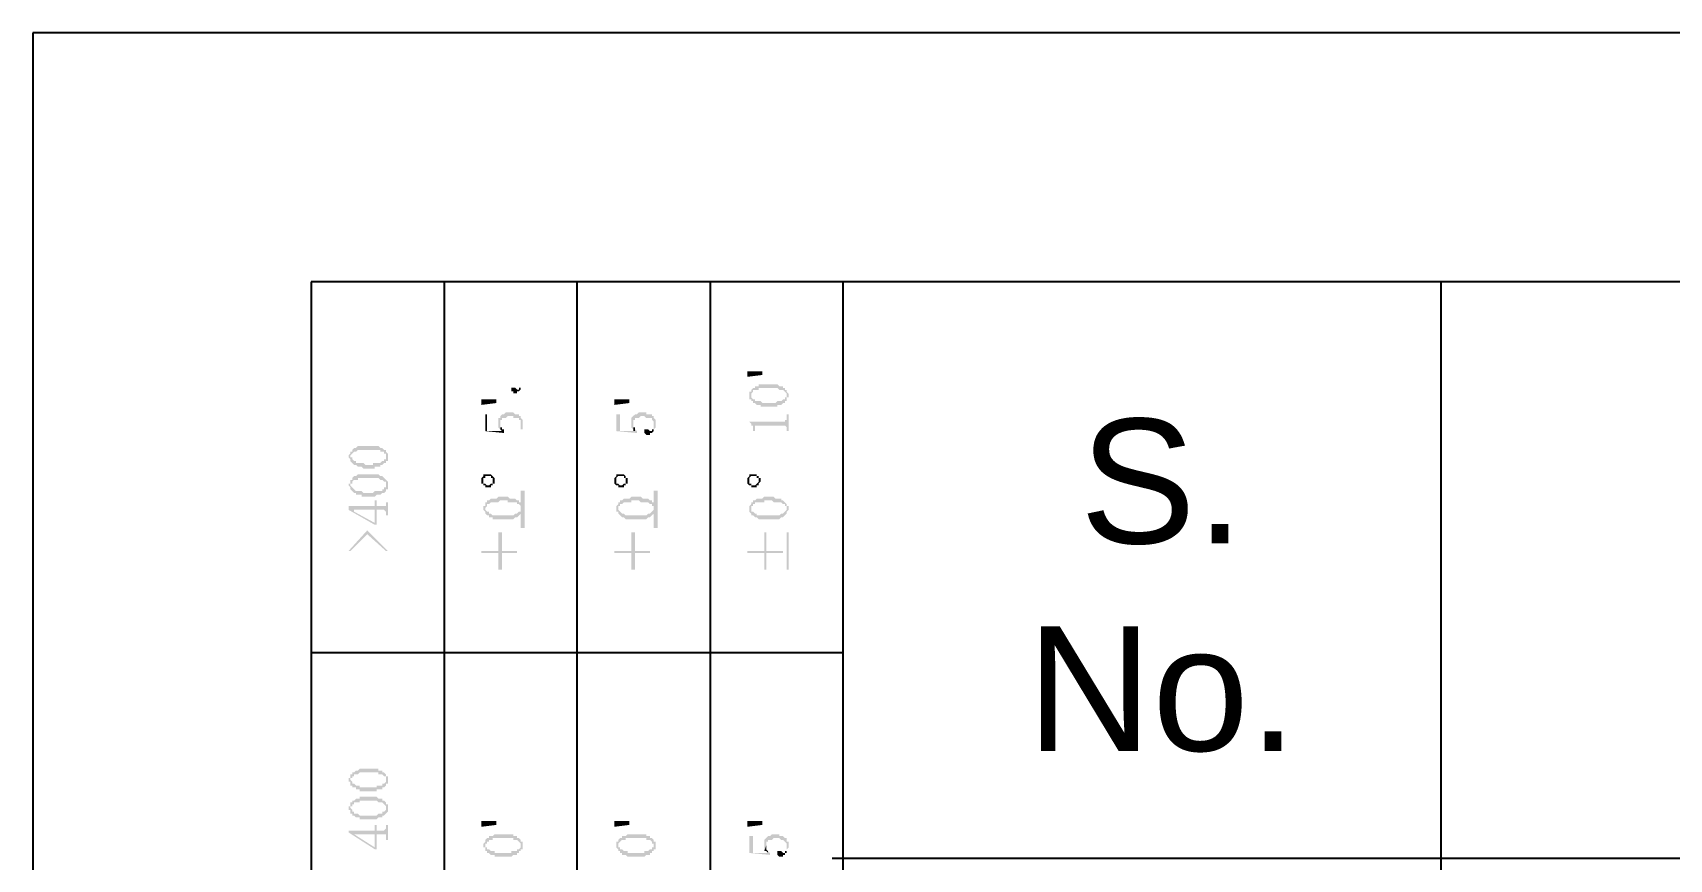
# Model space of a CAD drawing. Header units: millimetres. Extents: x 7018 to 13530, y 4187 to 5692.
# Drawn here: x 8881.97 to 8921.4, y 4802 to 4821.92 of the extents above; entities that cross this region are included whole.
import ezdxf

# ---------------------------------------------------------------- set-up
doc = ezdxf.new("R2010")
doc.units = ezdxf.units.MM
doc.styles.get("Standard").update_dxf_attribs({"font": 'arial.ttf'})

msp = doc.modelspace()

# ---------------------------------------------------------------- hatches: boundary and pattern name
at = {"transparency": 33554559}
for points in [[(8893.505, 4813.32), (8893.505, 4813.275), (8893.55, 4813.275), (8893.55, 4813.23), (8893.64, 4813.23), (8893.64, 4813.275), (8893.685, 4813.275), (8893.73, 4813.32), (8893.73, 4813.501), (8893.73, 4813.411), (8893.73, 4813.365), (8893.685, 4813.365), (8893.685, 4813.32), (8893.64, 4813.32), (8893.595, 4813.365), (8893.505, 4813.365)], [(8899.191, 4813.761), (8899.552, 4813.761), (8899.552, 4813.671), (8899.191, 4813.626)], [(8899.236, 4813.174), (8899.236, 4813.129), (8899.236, 4813.084), (8899.281, 4813.084), (8899.281, 4813.039), (8899.281, 4813.174), (8899.281, 4813.219), (8899.281, 4813.219), (8899.327, 4813.264), (8899.327, 4813.31), (8899.462, 4813.31), (8899.462, 4813.355), (8899.913, 4813.355), (8899.958, 4813.31), (8900.049, 4813.31), (8900.094, 4813.264), (8900.094, 4813.264), (8900.139, 4813.219), (8900.139, 4813.174), (8900.139, 4813.31), (8900.094, 4813.31), (8900.094, 4813.355), (8900.049, 4813.355), (8900.049, 4813.4), (8899.958, 4813.4), (8899.913, 4813.445), (8899.462, 4813.445), (8899.462, 4813.4), (8899.372, 4813.4), (8899.372, 4813.355), (8899.327, 4813.355), (8899.281, 4813.31), (8899.281, 4813.264), (8899.236, 4813.264), (8899.236, 4813.219), (8899.236, 4813.219)], [(8899.281, 4813.039), (8899.327, 4813.039), (8899.327, 4812.994), (8899.372, 4812.994), (8899.417, 4812.949), (8899.507, 4812.949), (8899.507, 4812.903), (8899.913, 4812.903), (8899.913, 4812.949), (8900.004, 4812.949), (8900.049, 4812.994), (8900.094, 4812.994), (8900.094, 4813.039), (8900.139, 4813.039), (8900.139, 4813.084), (8900.139, 4813.129), (8900.184, 4813.129), (8900.184, 4813.174), (8900.184, 4813.219), (8900.184, 4813.219), (8900.139, 4813.264), (8900.139, 4813.31), (8900.139, 4813.174), (8900.139, 4813.129), (8900.094, 4813.129), (8900.094, 4813.084), (8900.049, 4813.084), (8900.004, 4813.039), (8899.913, 4813.039), (8899.868, 4812.994), (8899.552, 4812.994), (8899.507, 4813.039), (8899.372, 4813.039), (8899.372, 4813.084), (8899.327, 4813.084), (8899.281, 4813.129), (8899.281, 4813.174), (8899.281, 4813.174)], [(8892.782, 4813.084), (8893.144, 4813.084), (8893.144, 4812.994), (8892.782, 4812.949)], [(8892.873, 4812.723), (8892.873, 4812.317), (8893.324, 4812.272), (8893.324, 4812.317), (8893.324, 4812.362), (8893.279, 4812.317), (8892.918, 4812.317), (8892.918, 4812.723)], [(8893.189, 4812.542), (8893.189, 4812.452), (8893.189, 4812.407), (8893.189, 4812.407), (8893.234, 4812.362), (8893.234, 4812.497), (8893.234, 4812.588), (8893.279, 4812.588), (8893.279, 4812.633), (8893.369, 4812.633), (8893.414, 4812.678), (8893.55, 4812.678), (8893.55, 4812.633), (8893.685, 4812.633), (8893.685, 4812.588), (8893.73, 4812.588), (8893.73, 4812.542), (8893.73, 4812.497), (8893.73, 4812.362), (8893.775, 4812.362), (8893.775, 4812.407), (8893.775, 4812.497), (8893.775, 4812.542), (8893.775, 4812.588), (8893.73, 4812.633), (8893.73, 4812.678), (8893.685, 4812.678), (8893.685, 4812.723), (8893.595, 4812.723), (8893.55, 4812.768), (8893.369, 4812.768), (8893.324, 4812.723), (8893.279, 4812.723), (8893.234, 4812.678), (8893.234, 4812.633), (8893.189, 4812.633), (8893.189, 4812.588)], [(8895.987, 4813.084), (8896.348, 4813.084), (8896.348, 4812.994), (8895.987, 4812.949)], [(8896.032, 4812.723), (8896.032, 4812.317), (8896.528, 4812.272), (8896.528, 4812.317), (8896.528, 4812.317), (8896.483, 4812.362), (8896.483, 4812.317), (8896.122, 4812.317), (8896.122, 4812.723)], [(8896.393, 4812.542), (8896.393, 4812.452), (8896.393, 4812.407), (8896.393, 4812.407), (8896.438, 4812.362), (8896.438, 4812.497), (8896.438, 4812.588), (8896.483, 4812.588), (8896.483, 4812.633), (8896.574, 4812.633), (8896.619, 4812.678), (8896.709, 4812.678), (8896.754, 4812.633), (8896.889, 4812.633), (8896.889, 4812.588), (8896.889, 4812.588), (8896.935, 4812.542), (8896.935, 4812.497), (8896.935, 4812.362), (8896.935, 4812.362), (8896.98, 4812.407), (8896.98, 4812.497), (8896.98, 4812.542), (8896.98, 4812.588), (8896.935, 4812.633), (8896.935, 4812.678), (8896.889, 4812.678), (8896.889, 4812.723), (8896.754, 4812.723), (8896.754, 4812.768), (8896.574, 4812.768), (8896.528, 4812.723), (8896.483, 4812.723), (8896.438, 4812.678), (8896.438, 4812.678), (8896.393, 4812.633), (8896.393, 4812.588)], [(8899.236, 4812.542), (8899.236, 4812.542), (8899.281, 4812.497), (8899.281, 4812.452), (8899.327, 4812.452), (8899.327, 4812.407), (8899.327, 4812.317), (8899.372, 4812.317), (8899.372, 4812.407), (8899.372, 4812.452), (8900.094, 4812.452), (8900.139, 4812.407), (8900.139, 4812.317), (8900.184, 4812.317), (8900.184, 4812.723), (8900.139, 4812.723), (8900.139, 4812.633), (8900.139, 4812.588), (8900.094, 4812.588), (8900.094, 4812.542), (8900.049, 4812.542)], [(8893.234, 4812.362), (8893.234, 4812.362), (8893.279, 4812.317), (8893.279, 4812.317), (8893.324, 4812.362), (8893.279, 4812.362), (8893.279, 4812.407), (8893.234, 4812.407), (8893.234, 4812.452), (8893.234, 4812.497)], [(8896.438, 4812.362), (8896.438, 4812.317), (8896.483, 4812.317), (8896.483, 4812.362), (8896.483, 4812.407), (8896.438, 4812.407), (8896.438, 4812.452), (8896.438, 4812.497)], [(8896.709, 4812.317), (8896.709, 4812.272), (8896.709, 4812.272), (8896.754, 4812.226), (8896.844, 4812.226), (8896.844, 4812.272), (8896.889, 4812.272), (8896.935, 4812.317), (8896.935, 4812.497), (8896.935, 4812.407), (8896.935, 4812.362), (8896.889, 4812.362), (8896.889, 4812.317), (8896.844, 4812.317), (8896.799, 4812.362), (8896.709, 4812.362)], [(8889.578, 4811.685), (8889.578, 4811.685), (8889.623, 4811.64), (8889.623, 4811.595), (8889.623, 4811.73), (8889.623, 4811.73), (8889.668, 4811.775), (8889.668, 4811.775), (8889.713, 4811.82), (8889.759, 4811.82), (8889.804, 4811.865), (8890.345, 4811.865), (8890.345, 4811.82), (8890.436, 4811.82), (8890.436, 4811.775), (8890.481, 4811.775), (8890.481, 4811.73), (8890.481, 4811.685), (8890.481, 4811.865), (8890.436, 4811.865), (8890.39, 4811.911), (8890.345, 4811.911), (8890.3, 4811.956), (8889.804, 4811.956), (8889.759, 4811.911), (8889.713, 4811.911), (8889.668, 4811.865), (8889.668, 4811.82), (8889.623, 4811.82), (8889.623, 4811.775), (8889.623, 4811.775), (8889.578, 4811.73)], [(8889.623, 4811.595), (8889.668, 4811.549), (8889.668, 4811.549), (8889.713, 4811.504), (8889.759, 4811.504), (8889.804, 4811.459), (8889.894, 4811.459), (8889.939, 4811.414), (8890.21, 4811.414), (8890.21, 4811.459), (8890.345, 4811.459), (8890.345, 4811.504), (8890.39, 4811.504), (8890.436, 4811.549), (8890.481, 4811.549), (8890.481, 4811.595), (8890.526, 4811.595), (8890.526, 4811.64), (8890.526, 4811.685), (8890.526, 4811.73), (8890.526, 4811.775), (8890.526, 4811.775), (8890.481, 4811.82), (8890.481, 4811.685), (8890.481, 4811.64), (8890.436, 4811.64), (8890.436, 4811.595), (8890.39, 4811.595), (8890.345, 4811.549), (8890.165, 4811.549), (8890.165, 4811.504), (8889.984, 4811.504), (8889.939, 4811.549), (8889.759, 4811.549), (8889.759, 4811.595), (8889.713, 4811.595), (8889.668, 4811.64), (8889.668, 4811.685), (8889.623, 4811.685)], [(8889.578, 4811.008), (8889.578, 4811.008), (8889.623, 4810.963), (8889.623, 4810.918), (8889.623, 4811.008), (8889.623, 4811.053), (8889.668, 4811.053), (8889.668, 4811.098), (8889.668, 4811.098), (8889.713, 4811.143), (8889.804, 4811.143), (8889.804, 4811.188), (8890.3, 4811.188), (8890.345, 4811.143), (8890.39, 4811.143), (8890.436, 4811.098), (8890.481, 4811.098), (8890.481, 4811.053), (8890.481, 4811.008), (8890.481, 4811.143), (8890.481, 4811.143), (8890.436, 4811.188), (8890.436, 4811.188), (8890.39, 4811.234), (8890.345, 4811.234), (8890.3, 4811.279), (8889.804, 4811.279), (8889.759, 4811.234), (8889.713, 4811.234), (8889.668, 4811.188), (8889.668, 4811.143), (8889.623, 4811.143), (8889.623, 4811.098), (8889.623, 4811.053), (8889.578, 4811.053)], [(8889.623, 4810.918), (8889.668, 4810.872), (8889.668, 4810.872), (8889.713, 4810.827), (8889.759, 4810.827), (8889.759, 4810.782), (8889.894, 4810.782), (8889.894, 4810.737), (8890.21, 4810.737), (8890.255, 4810.782), (8890.345, 4810.782), (8890.39, 4810.827), (8890.436, 4810.827), (8890.481, 4810.872), (8890.481, 4810.918), (8890.526, 4810.918), (8890.526, 4810.963), (8890.526, 4811.008), (8890.526, 4811.053), (8890.526, 4811.098), (8890.526, 4811.098), (8890.481, 4811.143), (8890.481, 4811.008), (8890.481, 4810.963), (8890.436, 4810.963), (8890.436, 4810.918), (8890.39, 4810.918), (8890.39, 4810.872), (8890.21, 4810.872), (8890.165, 4810.827), (8889.939, 4810.827), (8889.894, 4810.872), (8889.759, 4810.872), (8889.713, 4810.918), (8889.713, 4810.918), (8889.668, 4810.963), (8889.668, 4810.963), (8889.623, 4811.008), (8889.623, 4811.008)], [(8892.782, 4811.143), (8892.782, 4811.098), (8892.782, 4811.053), (8892.828, 4811.053), (8892.828, 4811.008), (8892.828, 4811.143), (8892.828, 4811.188), (8892.873, 4811.188), (8892.873, 4811.234), (8893.008, 4811.234), (8893.008, 4811.188), (8893.053, 4811.188), (8893.053, 4811.008), (8893.053, 4811.053), (8893.098, 4811.053), (8893.098, 4811.098), (8893.098, 4811.143), (8893.098, 4811.188), (8893.098, 4811.188), (8893.053, 4811.234), (8893.053, 4811.234), (8893.008, 4811.279), (8892.828, 4811.279), (8892.828, 4811.234), (8892.828, 4811.234), (8892.782, 4811.188), (8892.782, 4811.188)], [(8892.828, 4811.008), (8892.873, 4811.008), (8892.873, 4810.963), (8893.008, 4810.963), (8893.008, 4811.008), (8893.053, 4811.008), (8893.053, 4811.143), (8893.053, 4811.098), (8893.053, 4811.053), (8893.008, 4811.053), (8892.963, 4811.008), (8892.918, 4811.008), (8892.873, 4811.053), (8892.828, 4811.053), (8892.828, 4811.143), (8892.828, 4811.143)], [(8895.987, 4811.143), (8895.987, 4811.098), (8895.987, 4811.053), (8895.987, 4811.053), (8896.032, 4811.008), (8896.032, 4811.143), (8896.032, 4811.188), (8896.032, 4811.188), (8896.077, 4811.234), (8896.213, 4811.234), (8896.213, 4811.188), (8896.258, 4811.188), (8896.258, 4811.008), (8896.258, 4811.053), (8896.303, 4811.053), (8896.303, 4811.098), (8896.303, 4811.143), (8896.303, 4811.188), (8896.258, 4811.188), (8896.258, 4811.234), (8896.258, 4811.234), (8896.213, 4811.279), (8896.032, 4811.279), (8896.032, 4811.234), (8896.032, 4811.234), (8895.987, 4811.188), (8895.987, 4811.188)], [(8896.032, 4811.008), (8896.077, 4811.008), (8896.077, 4810.963), (8896.213, 4810.963), (8896.213, 4811.008), (8896.258, 4811.008), (8896.258, 4811.143), (8896.258, 4811.098), (8896.258, 4811.053), (8896.213, 4811.053), (8896.167, 4811.008), (8896.122, 4811.008), (8896.077, 4811.053), (8896.032, 4811.053), (8896.032, 4811.143), (8896.032, 4811.143)], [(8899.191, 4811.143), (8899.191, 4811.098), (8899.191, 4811.053), (8899.191, 4811.053), (8899.236, 4811.008), (8899.236, 4811.143), (8899.236, 4811.188), (8899.236, 4811.188), (8899.281, 4811.234), (8899.417, 4811.234), (8899.417, 4811.188), (8899.462, 4811.188), (8899.462, 4811.008), (8899.462, 4811.053), (8899.462, 4811.053), (8899.507, 4811.098), (8899.507, 4811.143), (8899.507, 4811.188), (8899.462, 4811.188), (8899.462, 4811.234), (8899.417, 4811.234), (8899.417, 4811.279), (8899.236, 4811.279), (8899.236, 4811.234), (8899.236, 4811.234), (8899.191, 4811.188), (8899.191, 4811.188)], [(8899.236, 4811.008), (8899.281, 4811.008), (8899.281, 4810.963), (8899.417, 4810.963), (8899.417, 4811.008), (8899.462, 4811.008), (8899.462, 4811.143), (8899.462, 4811.098), (8899.462, 4811.098), (8899.417, 4811.053), (8899.417, 4811.053), (8899.372, 4811.008), (8899.281, 4811.008), (8899.281, 4811.053), (8899.236, 4811.053), (8899.236, 4811.143), (8899.236, 4811.143)], [(8892.828, 4810.466), (8892.828, 4810.421), (8892.828, 4810.421), (8892.873, 4810.376), (8892.873, 4810.331), (8892.873, 4810.466), (8892.873, 4810.466), (8892.918, 4810.511), (8892.918, 4810.557), (8892.963, 4810.557), (8893.008, 4810.602), (8893.189, 4810.602), (8893.234, 4810.647), (8893.414, 4810.647), (8893.414, 4810.602), (8893.64, 4810.602), (8893.64, 4810.557), (8893.685, 4810.557), (8893.73, 4810.511), (8893.73, 4810.466), (8893.73, 4810.602), (8893.685, 4810.602), (8893.685, 4810.647), (8893.64, 4810.647), (8893.595, 4810.692), (8893.459, 4810.692), (8893.414, 4810.737), (8893.189, 4810.737), (8893.144, 4810.692), (8893.008, 4810.692), (8892.963, 4810.647), (8892.918, 4810.647), (8892.918, 4810.602), (8892.873, 4810.602), (8892.873, 4810.557), (8892.873, 4810.511), (8892.828, 4810.511)], [(8893.82, 4809.98), (8893.82, 4810.883), (8893.73, 4810.883), (8893.73, 4809.98)], [(8896.032, 4810.466), (8896.032, 4810.421), (8896.032, 4810.376), (8896.077, 4810.376), (8896.077, 4810.331), (8896.077, 4810.466), (8896.077, 4810.511), (8896.122, 4810.511), (8896.122, 4810.557), (8896.167, 4810.557), (8896.213, 4810.602), (8896.393, 4810.602), (8896.393, 4810.647), (8896.574, 4810.647), (8896.619, 4810.602), (8896.799, 4810.602), (8896.844, 4810.557), (8896.889, 4810.557), (8896.889, 4810.511), (8896.935, 4810.511), (8896.935, 4810.466), (8896.935, 4810.602), (8896.889, 4810.602), (8896.889, 4810.647), (8896.844, 4810.647), (8896.799, 4810.692), (8896.664, 4810.692), (8896.619, 4810.737), (8896.393, 4810.737), (8896.348, 4810.692), (8896.213, 4810.692), (8896.167, 4810.647), (8896.122, 4810.647), (8896.122, 4810.602), (8896.077, 4810.602), (8896.077, 4810.557), (8896.077, 4810.557), (8896.032, 4810.511)], [(8897.025, 4809.98), (8897.025, 4810.883), (8896.935, 4810.883), (8896.935, 4809.98)], [(8899.236, 4810.466), (8899.236, 4810.421), (8899.236, 4810.376), (8899.236, 4810.376), (8899.281, 4810.331), (8899.281, 4810.466), (8899.281, 4810.511), (8899.327, 4810.511), (8899.327, 4810.557), (8899.372, 4810.557), (8899.372, 4810.602), (8899.597, 4810.602), (8899.597, 4810.647), (8899.778, 4810.647), (8899.823, 4810.602), (8900.004, 4810.602), (8900.049, 4810.557), (8900.094, 4810.557), (8900.094, 4810.511), (8900.139, 4810.511), (8900.139, 4810.466), (8900.139, 4810.557), (8900.094, 4810.602), (8900.094, 4810.602), (8900.049, 4810.647), (8900.004, 4810.647), (8900.004, 4810.692), (8899.868, 4810.692), (8899.823, 4810.737), (8899.597, 4810.737), (8899.552, 4810.692), (8899.417, 4810.692), (8899.372, 4810.647), (8899.327, 4810.647), (8899.327, 4810.602), (8899.281, 4810.602), (8899.281, 4810.557), (8899.281, 4810.557), (8899.236, 4810.511)], [(8889.578, 4810.511), (8889.578, 4810.421), (8890.21, 4810.06), (8890.255, 4810.06), (8890.255, 4810.421), (8890.436, 4810.421), (8890.481, 4810.376), (8890.481, 4810.286), (8890.526, 4810.286), (8890.526, 4810.602), (8890.481, 4810.602), (8890.481, 4810.557), (8890.481, 4810.511), (8890.255, 4810.511), (8890.255, 4810.647), (8890.21, 4810.647), (8890.21, 4810.105), (8889.713, 4810.376), (8889.713, 4810.421)], [(8889.578, 4810.511), (8889.713, 4810.421), (8890.21, 4810.421), (8890.21, 4810.105), (8890.21, 4810.511)], [(8892.873, 4810.331), (8892.918, 4810.286), (8892.963, 4810.286), (8892.963, 4810.241), (8893.053, 4810.241), (8893.053, 4810.195), (8893.55, 4810.195), (8893.595, 4810.241), (8893.64, 4810.241), (8893.685, 4810.286), (8893.685, 4810.286), (8893.73, 4810.331), (8893.73, 4810.376), (8893.775, 4810.376), (8893.775, 4810.421), (8893.775, 4810.466), (8893.775, 4810.511), (8893.775, 4810.511), (8893.73, 4810.557), (8893.73, 4810.421), (8893.73, 4810.376), (8893.685, 4810.376), (8893.64, 4810.331), (8893.595, 4810.331), (8893.55, 4810.286), (8893.053, 4810.286), (8893.008, 4810.331), (8892.963, 4810.331), (8892.963, 4810.376), (8892.918, 4810.376), (8892.873, 4810.421), (8892.873, 4810.466)], [(8896.077, 4810.331), (8896.122, 4810.286), (8896.122, 4810.286), (8896.167, 4810.241), (8896.213, 4810.241), (8896.258, 4810.195), (8896.754, 4810.195), (8896.799, 4810.241), (8896.844, 4810.241), (8896.889, 4810.286), (8896.889, 4810.286), (8896.935, 4810.331), (8896.935, 4810.376), (8896.98, 4810.376), (8896.98, 4810.421), (8896.98, 4810.466), (8896.98, 4810.511), (8896.98, 4810.511), (8896.935, 4810.557), (8896.935, 4810.421), (8896.935, 4810.421), (8896.889, 4810.376), (8896.889, 4810.376), (8896.844, 4810.331), (8896.799, 4810.331), (8896.754, 4810.286), (8896.258, 4810.286), (8896.213, 4810.331), (8896.167, 4810.331), (8896.122, 4810.376), (8896.122, 4810.376), (8896.077, 4810.421), (8896.077, 4810.466)], [(8899.281, 4810.331), (8899.281, 4810.286), (8899.327, 4810.286), (8899.372, 4810.241), (8899.417, 4810.241), (8899.462, 4810.195), (8899.958, 4810.195), (8900.004, 4810.241), (8900.049, 4810.241), (8900.094, 4810.286), (8900.094, 4810.286), (8900.139, 4810.331), (8900.139, 4810.376), (8900.139, 4810.376), (8900.184, 4810.421), (8900.184, 4810.466), (8900.184, 4810.511), (8900.139, 4810.511), (8900.139, 4810.557), (8900.139, 4810.421), (8900.139, 4810.421), (8900.094, 4810.376), (8900.094, 4810.376), (8900.049, 4810.331), (8900.004, 4810.331), (8899.958, 4810.286), (8899.417, 4810.286), (8899.417, 4810.331), (8899.372, 4810.331), (8899.327, 4810.376), (8899.281, 4810.376), (8899.281, 4810.421), (8899.281, 4810.466)], [(8889.578, 4809.428), (8889.623, 4809.428), (8890.029, 4809.834), (8890.481, 4809.428), (8890.526, 4809.428), (8890.029, 4809.925)], [(8892.782, 4809.428), (8892.782, 4809.383), (8893.189, 4809.383), (8893.189, 4808.977), (8893.279, 4808.977), (8893.279, 4809.383), (8893.64, 4809.383), (8893.64, 4809.428), (8893.279, 4809.428), (8893.279, 4809.88), (8893.189, 4809.88), (8893.189, 4809.428)], [(8895.987, 4809.428), (8895.987, 4809.383), (8896.393, 4809.383), (8896.393, 4808.977), (8896.483, 4808.977), (8896.483, 4809.383), (8896.844, 4809.383), (8896.844, 4809.428), (8896.483, 4809.428), (8896.483, 4809.88), (8896.393, 4809.88), (8896.393, 4809.428)], [(8899.191, 4809.428), (8899.191, 4809.383), (8899.597, 4809.383), (8899.597, 4808.977), (8899.643, 4808.977), (8899.643, 4809.383), (8900.049, 4809.383), (8900.049, 4809.428), (8899.643, 4809.428), (8899.643, 4809.88), (8899.597, 4809.88), (8899.597, 4809.428)], [(8900.184, 4808.977), (8900.184, 4809.88), (8900.139, 4809.88), (8900.139, 4808.977)], [(8889.578, 4803.911), (8889.578, 4803.866), (8889.623, 4803.866), (8889.623, 4803.82), (8889.623, 4803.775), (8889.623, 4803.911), (8889.623, 4803.956), (8889.668, 4803.956), (8889.668, 4804.001), (8889.713, 4804.001), (8889.713, 4804.046), (8889.804, 4804.046), (8889.849, 4804.091), (8890.3, 4804.091), (8890.3, 4804.046), (8890.39, 4804.046), (8890.436, 4804.001), (8890.481, 4804.001), (8890.481, 4803.956), (8890.481, 4803.911), (8890.481, 4804.046), (8890.481, 4804.046), (8890.436, 4804.091), (8890.39, 4804.091), (8890.39, 4804.136), (8890.3, 4804.136), (8890.3, 4804.182), (8889.849, 4804.182), (8889.804, 4804.136), (8889.759, 4804.136), (8889.713, 4804.091), (8889.668, 4804.091), (8889.668, 4804.046), (8889.623, 4804.046), (8889.623, 4804.001), (8889.623, 4803.956), (8889.578, 4803.956)], [(8889.623, 4803.775), (8889.668, 4803.775), (8889.668, 4803.73), (8889.759, 4803.73), (8889.759, 4803.685), (8889.849, 4803.685), (8889.849, 4803.64), (8890.255, 4803.64), (8890.255, 4803.685), (8890.39, 4803.685), (8890.39, 4803.73), (8890.436, 4803.73), (8890.481, 4803.775), (8890.481, 4803.82), (8890.526, 4803.82), (8890.526, 4803.866), (8890.526, 4803.911), (8890.526, 4803.956), (8890.526, 4804.001), (8890.481, 4804.001), (8890.481, 4804.046), (8890.481, 4803.911), (8890.481, 4803.866), (8890.481, 4803.866), (8890.436, 4803.82), (8890.39, 4803.82), (8890.39, 4803.775), (8890.255, 4803.775), (8890.255, 4803.73), (8889.849, 4803.73), (8889.849, 4803.775), (8889.759, 4803.775), (8889.713, 4803.82), (8889.668, 4803.82), (8889.668, 4803.866), (8889.668, 4803.866), (8889.623, 4803.911), (8889.623, 4803.911)], [(8889.578, 4803.234), (8889.578, 4803.189), (8889.623, 4803.189), (8889.623, 4803.143), (8889.623, 4803.098), (8889.623, 4803.234), (8889.623, 4803.279), (8889.668, 4803.279), (8889.668, 4803.324), (8889.713, 4803.324), (8889.713, 4803.369), (8889.849, 4803.369), (8889.849, 4803.414), (8890.255, 4803.414), (8890.3, 4803.369), (8890.39, 4803.369), (8890.436, 4803.324), (8890.436, 4803.324), (8890.481, 4803.279), (8890.481, 4803.234), (8890.481, 4803.369), (8890.481, 4803.369), (8890.436, 4803.414), (8890.39, 4803.414), (8890.39, 4803.459), (8890.3, 4803.459), (8890.255, 4803.505), (8889.849, 4803.505), (8889.849, 4803.459), (8889.759, 4803.459), (8889.713, 4803.414), (8889.668, 4803.414), (8889.668, 4803.369), (8889.623, 4803.369), (8889.623, 4803.324), (8889.623, 4803.279), (8889.578, 4803.279)], [(8889.623, 4803.098), (8889.668, 4803.098), (8889.668, 4803.053), (8889.713, 4803.053), (8889.759, 4803.008), (8889.849, 4803.008), (8889.849, 4802.963), (8890.255, 4802.963), (8890.3, 4803.008), (8890.39, 4803.008), (8890.39, 4803.053), (8890.436, 4803.053), (8890.481, 4803.098), (8890.481, 4803.098), (8890.526, 4803.143), (8890.526, 4803.189), (8890.526, 4803.234), (8890.526, 4803.279), (8890.526, 4803.324), (8890.481, 4803.324), (8890.481, 4803.369), (8890.481, 4803.234), (8890.481, 4803.189), (8890.481, 4803.189), (8890.436, 4803.143), (8890.39, 4803.143), (8890.39, 4803.098), (8890.3, 4803.098), (8890.255, 4803.053), (8889.849, 4803.053), (8889.804, 4803.098), (8889.713, 4803.098), (8889.713, 4803.143), (8889.668, 4803.143), (8889.668, 4803.189), (8889.668, 4803.189), (8889.623, 4803.234), (8889.623, 4803.234)], [(8892.782, 4802.918), (8893.144, 4802.918), (8893.144, 4802.828), (8892.782, 4802.782)], [(8895.987, 4802.918), (8896.348, 4802.918), (8896.348, 4802.828), (8895.987, 4802.782)], [(8899.191, 4802.918), (8899.552, 4802.918), (8899.552, 4802.828), (8899.191, 4802.782)], [(8889.578, 4802.692), (8889.578, 4802.647), (8890.21, 4802.241), (8890.255, 4802.241), (8890.255, 4802.602), (8890.481, 4802.602), (8890.481, 4802.557), (8890.481, 4802.466), (8890.526, 4802.466), (8890.526, 4802.828), (8890.481, 4802.828), (8890.481, 4802.782), (8890.481, 4802.737), (8890.481, 4802.737), (8890.436, 4802.692), (8890.255, 4802.692), (8890.255, 4802.828), (8890.21, 4802.828), (8890.21, 4802.286), (8889.713, 4802.602), (8889.713, 4802.602)], [(8889.578, 4802.692), (8889.713, 4802.602), (8890.21, 4802.602), (8890.21, 4802.286), (8890.21, 4802.692)], [(8892.828, 4802.331), (8892.828, 4802.286), (8892.873, 4802.286), (8892.873, 4802.241), (8892.873, 4802.196), (8892.873, 4802.331), (8892.873, 4802.376), (8892.918, 4802.376), (8892.918, 4802.421), (8892.963, 4802.421), (8892.963, 4802.466), (8893.053, 4802.466), (8893.053, 4802.512), (8893.55, 4802.512), (8893.55, 4802.466), (8893.64, 4802.466), (8893.685, 4802.421), (8893.685, 4802.421), (8893.73, 4802.376), (8893.73, 4802.331), (8893.73, 4802.466), (8893.73, 4802.466), (8893.685, 4802.512), (8893.64, 4802.512), (8893.64, 4802.557), (8893.55, 4802.557), (8893.55, 4802.602), (8893.098, 4802.602), (8893.053, 4802.557), (8892.963, 4802.557), (8892.963, 4802.512), (8892.918, 4802.512), (8892.873, 4802.466), (8892.873, 4802.421), (8892.873, 4802.421), (8892.828, 4802.376), (8892.828, 4802.376)], [(8892.873, 4802.196), (8892.918, 4802.196), (8892.918, 4802.151), (8892.963, 4802.151), (8893.008, 4802.105), (8893.098, 4802.105), (8893.098, 4802.06), (8893.505, 4802.06), (8893.55, 4802.105), (8893.64, 4802.105), (8893.64, 4802.151), (8893.685, 4802.151), (8893.685, 4802.196), (8893.73, 4802.196), (8893.73, 4802.241), (8893.775, 4802.241), (8893.775, 4802.331), (8893.775, 4802.376), (8893.775, 4802.421), (8893.73, 4802.421), (8893.73, 4802.466), (8893.73, 4802.331), (8893.73, 4802.286), (8893.73, 4802.286), (8893.685, 4802.241), (8893.64, 4802.241), (8893.64, 4802.196), (8893.505, 4802.196), (8893.505, 4802.151), (8893.098, 4802.151), (8893.098, 4802.196), (8893.008, 4802.196), (8892.963, 4802.241), (8892.918, 4802.241), (8892.918, 4802.286), (8892.873, 4802.286), (8892.873, 4802.331), (8892.873, 4802.331)], [(8896.032, 4802.331), (8896.032, 4802.286), (8896.032, 4802.286), (8896.077, 4802.241), (8896.077, 4802.196), (8896.077, 4802.331), (8896.077, 4802.376), (8896.077, 4802.376), (8896.122, 4802.421), (8896.122, 4802.421), (8896.167, 4802.466), (8896.258, 4802.466), (8896.258, 4802.512), (8896.754, 4802.512), (8896.754, 4802.466), (8896.844, 4802.466), (8896.889, 4802.421), (8896.889, 4802.376), (8896.935, 4802.376), (8896.935, 4802.331), (8896.935, 4802.466), (8896.935, 4802.466), (8896.889, 4802.512), (8896.844, 4802.512), (8896.844, 4802.557), (8896.754, 4802.557), (8896.754, 4802.602), (8896.303, 4802.602), (8896.258, 4802.557), (8896.167, 4802.557), (8896.167, 4802.512), (8896.122, 4802.512), (8896.077, 4802.466), (8896.077, 4802.421), (8896.032, 4802.421), (8896.032, 4802.376), (8896.032, 4802.376)], [(8896.077, 4802.196), (8896.122, 4802.196), (8896.122, 4802.151), (8896.167, 4802.151), (8896.167, 4802.105), (8896.258, 4802.105), (8896.303, 4802.06), (8896.709, 4802.06), (8896.754, 4802.105), (8896.844, 4802.105), (8896.844, 4802.151), (8896.889, 4802.151), (8896.889, 4802.196), (8896.935, 4802.196), (8896.935, 4802.241), (8896.98, 4802.241), (8896.98, 4802.331), (8896.98, 4802.376), (8896.98, 4802.421), (8896.935, 4802.421), (8896.935, 4802.466), (8896.935, 4802.331), (8896.935, 4802.286), (8896.889, 4802.286), (8896.889, 4802.241), (8896.844, 4802.241), (8896.799, 4802.196), (8896.709, 4802.196), (8896.709, 4802.151), (8896.303, 4802.151), (8896.303, 4802.196), (8896.213, 4802.196), (8896.167, 4802.241), (8896.122, 4802.241), (8896.122, 4802.286), (8896.077, 4802.286), (8896.077, 4802.331), (8896.077, 4802.331)], [(8899.236, 4802.557), (8899.236, 4802.151), (8899.733, 4802.105), (8899.733, 4802.151), (8899.733, 4802.151), (8899.688, 4802.196), (8899.688, 4802.151), (8899.327, 4802.151), (8899.327, 4802.557)], [(8899.597, 4802.376), (8899.597, 4802.331), (8899.597, 4802.241), (8899.597, 4802.196), (8899.643, 4802.331), (8899.643, 4802.421), (8899.688, 4802.421), (8899.688, 4802.466), (8899.778, 4802.466), (8899.823, 4802.512), (8899.958, 4802.512), (8900.004, 4802.466), (8900.049, 4802.466), (8900.094, 4802.421), (8900.094, 4802.421), (8900.139, 4802.376), (8900.139, 4802.331), (8900.139, 4802.196), (8900.139, 4802.241), (8900.184, 4802.286), (8900.184, 4802.331), (8900.184, 4802.421), (8900.139, 4802.421), (8900.139, 4802.466), (8900.139, 4802.512), (8900.094, 4802.512), (8900.049, 4802.557), (8899.958, 4802.557), (8899.958, 4802.602), (8899.778, 4802.602), (8899.733, 4802.557), (8899.688, 4802.557), (8899.643, 4802.512), (8899.643, 4802.512), (8899.597, 4802.466), (8899.597, 4802.421)], [(8899.597, 4802.196), (8899.643, 4802.196), (8899.688, 4802.151), (8899.688, 4802.196), (8899.688, 4802.196), (8899.643, 4802.241), (8899.643, 4802.286), (8899.643, 4802.331)], [(8899.913, 4802.151), (8899.913, 4802.105), (8899.913, 4802.105), (8899.958, 4802.06), (8900.049, 4802.06), (8900.049, 4802.105), (8900.094, 4802.105), (8900.094, 4802.151), (8900.139, 4802.151), (8900.139, 4802.331), (8900.139, 4802.286), (8900.139, 4802.196), (8900.094, 4802.196), (8900.094, 4802.151), (8900.049, 4802.151), (8900.004, 4802.196), (8899.913, 4802.196)]]:
    msp.add_hatch(color=256, dxfattribs=at).paths.add_polyline_path(points)

# ---------------------------------------------------------------- linework, layer by layer
for p, q in [((9297.931, 4815.918), (8888.675, 4815.918)), ((8888.675, 4815.918), (8888.675, 4529.177)), ((8915.9, 4815.918), (8915.9, 4559.957)), ((8901.232, 4802.029), (9297.67, 4802.029))]:
    msp.add_line(p, q)
msp.add_lwpolyline([(9301.969, 4524.918), (9301.969, 4821.918), (8881.969, 4821.918), (8881.969, 4524.918)], close=True)
for points in [[(8891.88, 4815.918), (8891.88, 4742.004)], [(8895.084, 4815.918), (8895.084, 4742.004)], [(8898.289, 4815.918), (8898.289, 4742.004)], [(8901.493, 4815.918), (8901.493, 4529.177)], [(8888.675, 4806.98), (8901.493, 4806.98)]]:
    msp.add_lwpolyline(points)

# ---------------------------------------------------------------- texts
at = {"insert": (8909.18, 4808.591), "char_height": 2.9997, "width": 34.34827, "attachment_point": 5}
msp.add_mtext('S. \\PNo.', dxfattribs=at)

doc.saveas('drawing.dxf')
